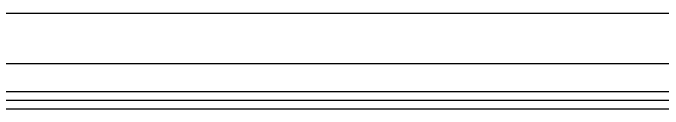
# Model space of a CAD drawing. Extents: x 11182 to 734459, y -1391328 to 152085.
# Drawn here: x 292841 to 296569, y -645211 to -644661 of the extents above; entities that cross this region are included whole.
import ezdxf

# ---------------------------------------------------------------- set-up
doc = ezdxf.new("R2010")
doc.units = 0
doc.header["$LTSCALE"] = 500
doc.header["$MEASUREMENT"] = 0
doc.layers.add('1_Wall_Exist', color=251, linetype='CONTINUOUS')

msp = doc.modelspace()

# ---------------------------------------------------------------- linework, layer by layer
at = {"layer": '1_Wall_Exist'}
for p, q in [((290889.8, -644661.3), (297373.3, -644661.3)), ((290889.8, -644951.2), (297040.2, -644951.2)), ((290689.9, -645111.3), (297040.2, -645111.3)), ((290915.8, -645161.3), (297010.3, -645161.3)), ((290689.9, -645211.3), (296981.6, -645211.3))]:
    msp.add_line(p, q, dxfattribs=at)

doc.saveas('drawing.dxf')
